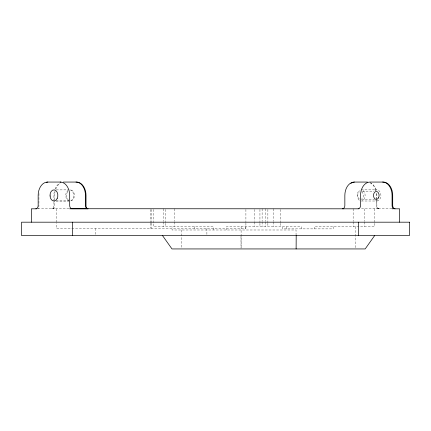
<?xml version="1.0" encoding="UTF-8"?>
<svg xmlns="http://www.w3.org/2000/svg" width="431" height="431" viewBox="0 0 431 431"><rect width="100%" height="100%" fill="white"/><g stroke="black" fill="none" stroke-linecap="round" stroke-linejoin="round"><path stroke-width="0.32" stroke-dasharray="2.15 1.62" d="M376.511 208.814L378.359 208.728M378.704 208.728L360.165 208.814M56.262 189.888L69.138 189.861M361.135 189.861L376.969 189.861M362.196 191.499L374.022 191.499M361.512 199.37L374.647 199.37M56.181 200.986L68.664 200.986M55.944 201.008L70.458 201.008A5.571 3.922 -90 0 0 74.38 195.437A5.571 3.922 -90 0 0 70.458 189.861M361.221 201.008L377.055 201.008M37.783 208.814L52.41 208.814A3.119 2.214 -90 0 0 54.624 205.689L54.624 200.566M69.025 208.814L52.086 208.728M391.844 208.814L378.887 208.814A3.346 2.376 -90 0 1 376.511 205.468L376.511 200.119M52.9 208.733L54.624 208.814M37.222 208.733L38.93 208.814M240.977 236.231L241.037 248.272M376.872 199.451L376.872 195.437A13.377 9.417 -90 0 0 376.721 193.045M376.872 200.119L376.872 205.468A3.346 2.354 -90 0 0 379.226 208.814M376.511 199.451L376.511 195.437A13.377 9.498 -90 0 0 376.274 192.458M374.528 208.814L374.528 222.682M374.528 223.344L374.528 226.647L314.318 226.647L314.318 228.877M364.297 208.814L364.297 221.362M364.297 222.024L364.297 226.647M355.694 226.647L355.694 248.94M353.151 208.814L353.151 221.362M353.151 222.024L353.151 226.647M333.152 226.647L333.152 228.877L282.488 228.877L282.488 226.647M301.317 228.877L301.317 226.647L226.426 226.647L226.426 229.992M296.054 235.218L296.054 229.992L172.05 229.992L172.05 226.647M286.421 226.647L286.421 229.992M280.36 209.471L280.36 222.682M280.36 223.344L280.36 226.647M273.27 208.814L273.27 221.362M273.27 222.024L273.27 226.647M267.872 209.471L267.872 222.682M267.872 223.344L267.872 226.647M265.625 208.814L265.625 221.362M265.625 222.024L265.625 226.647M262.123 208.814L262.123 221.362M262.123 222.024L262.123 226.647M259.941 209.471L259.941 222.682M259.941 223.344L259.941 226.647M254.479 209.471L254.479 221.362M254.479 222.024L254.479 226.647M245.907 209.466L245.907 222.547M245.907 223.199L245.907 228.43L56.245 228.43L56.245 223.199M245.261 226.647L245.261 229.992M241.107 226.647L241.107 248.94M213.426 229.992L213.426 226.647L153.285 226.647L153.285 223.344M206.896 228.43L206.896 234.917M194.693 226.647L194.693 229.992M181.467 229.992L181.467 248.288M174.593 208.814L174.593 221.362M174.593 222.024L174.593 226.647M165.773 209.471L165.773 222.682M165.773 223.344L165.773 226.647M163.446 208.814L163.446 221.362M163.446 222.024L163.446 226.647M153.285 209.471L153.285 222.682M151.734 209.466L151.734 222.547M151.734 223.199L151.734 228.43M150.414 209.466L150.414 222.547M150.414 223.199L150.414 228.43M95.472 228.43L95.472 234.917M56.245 208.814L56.245 222.547M54.624 199.925L54.624 195.437A13.377 9.417 -90 0 1 55.087 191.305M53.923 201.455L53.923 195.437A13.377 9.46 -90 0 1 54.527 190.734M53.923 202.123L53.923 205.468A3.346 2.365 -90 0 1 51.558 208.814M375.013 190.642A5.571 3.922 -90 0 1 380.934 195.378A5.571 3.922 -90 0 1 375.089 200.291M50.836 196.881A5.571 3.922 -90 0 1 50.761 194.467M68.497 200.264A5.571 3.922 -90 0 1 68.497 190.61M363.107 190.577A5.571 3.922 -90 0 1 365.073 196.105A5.571 3.922 -90 0 1 362.234 200.803M359.255 200.291A5.571 3.922 -90 0 1 357.283 194.769A5.571 3.922 -90 0 1 360.122 190.071M70.054 189.888A5.571 3.938 -90 0 1 73.626 195.227A5.571 3.938 -90 0 1 70.35 200.932M69.321 200.986A5.571 3.938 -90 0 1 65.803 196.369A5.571 3.938 -90 0 1 68.044 190.373M38.709 207.047A3.119 2.198 -90 0 0 38.93 205.689L38.93 195.437A13.377 9.417 -90 0 1 39.081 193.045M55.75 189.101A13.377 9.417 -90 0 1 59.957 183.385M370.062 182.582A13.377 9.417 -90 0 1 376.274 190.734M370.148 182.809A13.377 9.498 -90 0 1 375.902 190.734M55.049 189.101A13.377 9.46 -90 0 1 61.277 182.394M361.663 191.806A3.96 2.801 -90 0 1 363.344 195.507A3.96 2.801 -90 0 1 361.566 199.122M359.422 199.063A3.96 2.801 -90 0 1 357.741 195.362A3.96 2.801 -90 0 1 359.519 191.747"/><path stroke-width="0.65" d="M296.119 248.94L296.189 235.563M374.663 235.563L365.181 248.94L171.985 248.94L162.498 235.563M343.189 208.814L343.717 208.728M358.166 208.814L359.018 208.814M69.687 208.814L87.816 208.814M392.07 208.814L393.907 208.728A3.346 2.365 -90 0 1 392.07 205.468L392.07 195.437A13.377 9.46 -90 0 0 382.609 182.06M60.9 182.06L47.62 182.06A13.377 9.46 -90 0 0 38.16 195.437L38.16 205.468A3.346 2.365 -90 0 1 35.816 208.814M63.379 182.06L76.599 182.06A13.377 9.417 -90 0 1 86.017 195.437L86.017 205.916A2.898 2.058 -90 0 0 88.075 208.814M367.46 182.06L354.347 182.06A13.377 9.498 -90 0 0 344.848 195.437L344.848 205.468A3.346 2.376 -90 0 1 342.473 208.814M36.732 208.814L31.361 208.814L31.361 222.186M357.865 208.814L71.524 208.728A3.346 2.365 -90 0 1 69.687 205.468L69.687 195.437A13.377 9.46 -90 0 0 60.227 182.06M394.435 208.814L399.639 208.814L399.639 222.186M358.624 222.186L358.624 235.563M72.376 222.186L72.376 235.563M358.694 208.728A3.346 2.376 -90 0 0 360.542 205.468L360.542 195.437A13.377 9.46 -90 0 1 369.997 182.06L383.288 182.06A13.377 9.417 -90 0 1 392.706 195.437L392.706 205.468A3.346 2.354 -90 0 0 395.06 208.814M46.252 182.394A13.377 9.417 -90 0 1 47.819 182.081M87.288 208.728A3.346 2.365 -90 0 1 85.451 205.468L85.451 195.437A13.377 9.46 90 0 0 75.991 182.06M350.882 183.385A13.377 9.417 90 0 1 354.444 182.081M409.45 222.186L21.55 222.186L21.55 235.563L409.45 235.563L409.45 222.186M57.14 198.659A5.571 3.938 -90 0 0 54.29 189.888A5.571 3.938 -90 0 0 50.341 197.759A5.571 3.938 -90 0 0 57.14 198.659M378.493 197.904A3.96 2.801 -90 0 0 376.721 191.52A3.96 2.801 -90 0 0 373.699 196.886A3.96 2.801 -90 0 0 378.493 197.904"/></g></svg>
